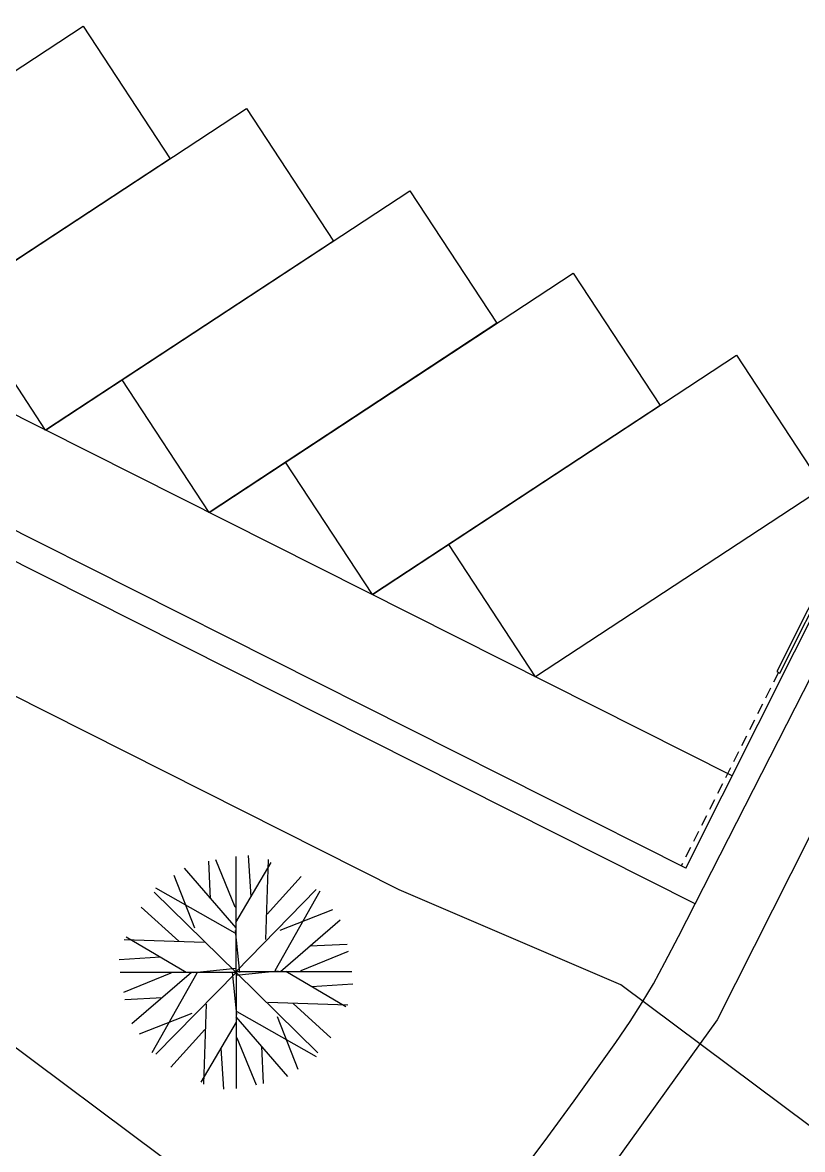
# Model space of a CAD drawing. Header units: millimetres. Extents: x 387 to 811, y 539 to 827.
# Drawn here: x 522.73 to 534.06, y 711.03 to 727.39 of the extents above; entities that cross this region are included whole.
import ezdxf

# ---------------------------------------------------------------- set-up
doc = ezdxf.new("R2010")
doc.units = ezdxf.units.MM
doc.linetypes.add('HIDDEN', pattern=[9.525, 6.35, -3.175])
for name, color, linetype in [('12', 115, 'Continuous'), ('cuvas de nível', 51, 'Continuous'), ('ESQUADRIAS', 6, 'Continuous'), ('LINHA FINA', 8, 'Continuous'), ('MOBILIARIO', 3, 'Continuous'), ('PROJEÇÕES', 8, 'HIDDEN'), ('vegetação', 112, 'Continuous')]:
    doc.layers.add(name, color=color, linetype=linetype)

# ---------------------------------------------------------------- blocks, each defined once
blk = doc.blocks.new('T2', base_point=(179.76, 122.92))
for p, q in [((166.66, 160.66), (165.76, 179.9)), ((179.27, 156.4), (169.42, 180.59)), ((179.68, 148.48), (197.76, 179.21)), ((179.76, 122.92), (179.76, 182.32)), ((187.6, 161.67), (186.23, 182.74)), ((179.77, 145.68), (153.43, 176.25)), ((158.72, 145.53), (148.04, 172.54)), ((137.87, 164.08), (179.76, 122.92)), ((179.38, 143.01), (138.6, 166.06)), ((150.5, 138.92), (131.2, 156.4)), ((179.76, 156.27), (179.27, 156.4)), ((181.73, 122.9), (179.52, 144.47)), ((163.39, 138.18), (122.51, 139.57))]:
    blk.add_line(p, q)
blk = doc.blocks.new('AHUA1PL2')
for p, q in [((0, 0), (0, 1.683)), ((0.222, 1.098), (0.183, 1.695)), ((0, 0.645), (-0.746, 1.511)), ((-0.371, 1.069), (-0.397, 1.614)), ((-0.014, 0.948), (-0.293, 1.634)), ((-0.002, 0.724), (0.51, 1.595)), ((-0.596, 0.641), (-0.899, 1.406)), ((-1.187, 1.166), (0, 0)), ((-0.011, 0.569), (-1.166, 1.222)), ((-0.829, 0.453), (-1.376, 0.948)), ((0, 0.945), (-0.014, 0.948)), ((0.056, -0.001), (-0.007, 0.61)), ((-0.464, 0.432), (-1.622, 0.472))]:
    blk.add_line(p, q)
at = {"xscale": 0.02833333322, "yscale": 0.02833333322, "zscale": 0.02833333322}
for p, rotation in [((0, 0.015), 269.9999999999999), ((0, 0), 89.99999999999999), ((0, 0), 180)]:
    blk.add_blockref('T2', p, dxfattribs=dict(at, rotation=rotation))

msp = doc.modelspace()

# ---------------------------------------------------------------- linework, layer by layer
at = {"layer": '12'}
for p, q in [((536.822, 720.864, 102.307), (532.821, 712.913, 102.14)), ((532.821, 712.913, 102.14), (528.401, 706.783, 100.18))]:
    msp.add_line(p, q, dxfattribs=at)
msp.add_lwpolyline([(522.887, 703.567), (524.555, 704.982), (525.987, 706.293), (527.203, 707.496), (528.223, 708.586), (529.067, 709.56), (529.755, 710.414), (530.307, 711.142), (530.743, 711.741), (531.083, 712.214), (531.347, 712.586), (531.557, 712.892), (531.732, 713.165), (531.893, 713.439), (532.061, 713.747), (532.257, 714.122), (532.501, 714.598)], dxfattribs=at)
at = {"layer": 'cuvas de nível'}
for points in [[(532.553, 693.215, 99), (531.341, 697.813, 99), (531.621, 700.013, 99), (531.031, 705.413, 99), (529.561, 707.053, 99), (526.161, 709.873, 99), (521.001, 713.723, 99), (516.521, 716.893, 99), (515.151, 717.993, 99), (513.791, 719.473, 99), (512.211, 721.483, 99), (507.271, 724.773, 99), (501.951, 727.503, 99), (496.971, 730.733, 99), (496.642, 730.976, 99)], [(537.24, 693.215, 101), (537.171, 693.603, 101), (536.451, 702.953, 101), (537.221, 707.463, 101), (536.611, 709.013, 101), (534.941, 710.793, 101), (531.421, 713.423, 101), (528.201, 714.803, 101), (518.011, 719.933, 101), (516.091, 721.563, 101), (514.948, 723.296, 101)]]:
    msp.add_polyline3d(points, dxfattribs=at)
at = {"layer": 'ESQUADRIAS', "elevation": 96.112}
msp.add_lwpolyline([(533.688, 717.968), (533.73, 717.946), (535.978, 722.413), (535.933, 722.435)], close=True, dxfattribs=at)
at = {"layer": 'LINHA FINA'}
msp.add_line((533.036, 716.455, 122.59), (496.845, 734.668, 122.59), dxfattribs=at)
at = {"layer": 'LINHA FINA', "elevation": 98.996}
for points in [[(518.322, 723.86), (523.611, 727.333), (524.874, 725.411), (520.694, 722.666), (519.432, 724.589)], [(520.694, 722.666), (525.984, 726.139), (527.246, 724.217), (523.066, 721.473), (521.804, 723.395)], [(523.066, 721.473), (528.356, 724.945), (529.618, 723.023), (525.439, 720.279), (524.176, 722.201)], [(525.439, 720.279), (530.728, 723.752), (531.991, 721.829), (527.811, 719.085), (526.549, 721.007)], [(527.811, 719.085), (533.101, 722.558), (534.363, 720.635), (530.183, 717.891), (528.921, 719.814)]]:
    msp.add_lwpolyline(points, dxfattribs=at)
at = {"layer": 'MOBILIARIO'}
for p, q in [((532.362, 715.115, 122.59), (496.755, 733.034, 122.59)), ((532.5, 714.598, 122.59), (496.731, 732.599, 122.59))]:
    msp.add_line(p, q, dxfattribs=at)
at = {"layer": 'MOBILIARIO', "elevation": 98.996}
for points in [[(532.362, 715.115), (535.522, 721.396)], [(532.5, 714.598), (535.894, 721.244)]]:
    msp.add_lwpolyline(points, dxfattribs=at)
at = {"layer": 'PROJEÇÕES', "ltscale": 0.025}
msp.add_line((533.709, 717.957, 96.112), (532.296, 715.149, 95.874), dxfattribs=at)

# ---------------------------------------------------------------- block references
at = {"layer": 'vegetação'}
msp.add_blockref('AHUA1PL2', (525.831, 713.603, 100), dxfattribs=at)

doc.saveas('drawing.dxf')
